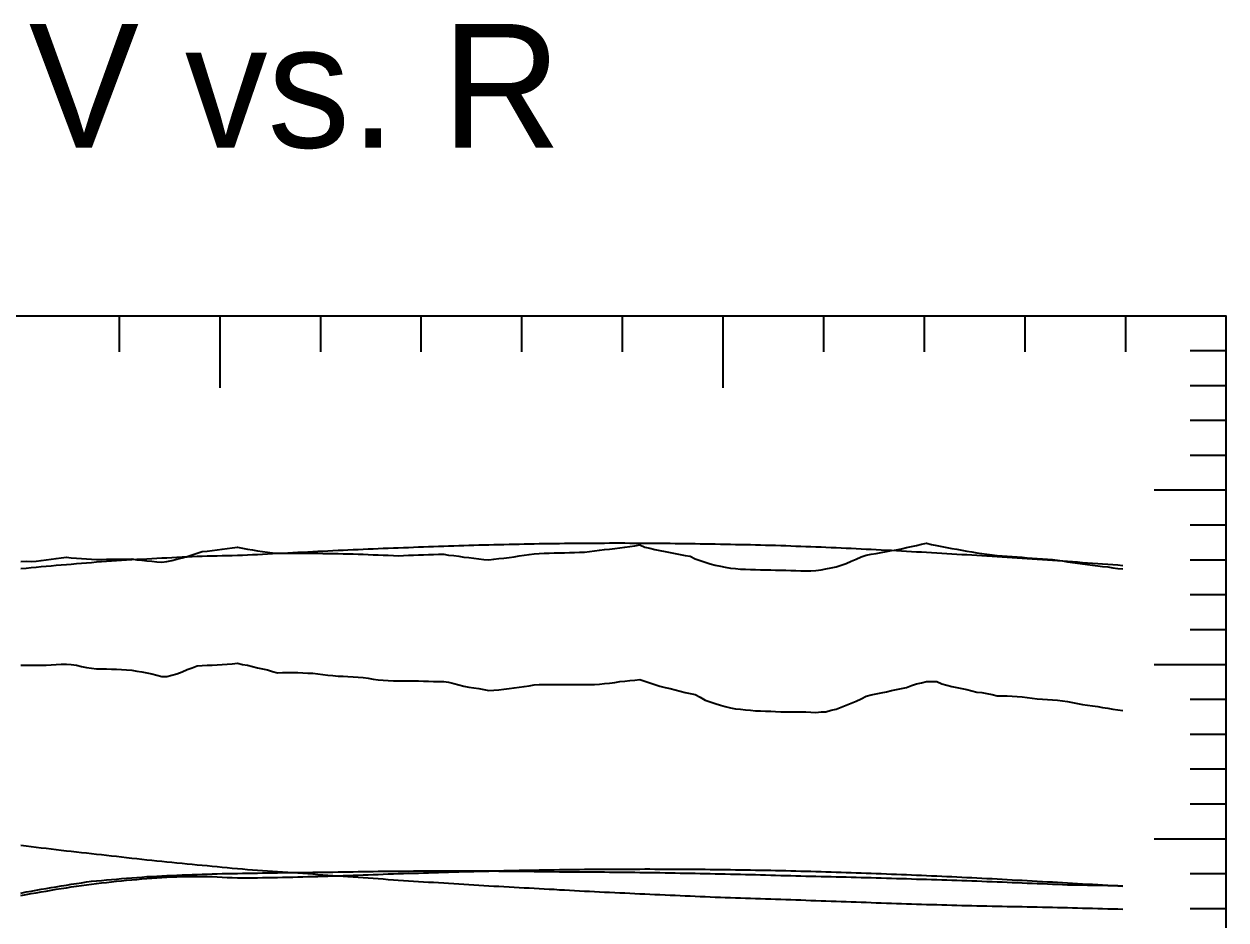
# Model space of a CAD drawing. Extents: x -35 to 191, y -35 to 135.
# Drawn here: x 72.2 to 179.2, y 54.9 to 134.7 of the extents above; entities that cross this region are included whole.
import ezdxf

# ---------------------------------------------------------------- set-up
doc = ezdxf.new("R2010")
doc.units = 0

msp = doc.modelspace()

# ---------------------------------------------------------------- linework, layer by layer
at = {"color": 0}
for p, q in [((80.64, 108.73), (80.64, 105.53)), ((89.6, 108.73), (89.6, 102.33)), ((98.56, 108.73), (98.56, 105.53)), ((107.52, 108.73), (107.52, 105.53)), ((116.48, 108.73), (116.48, 105.53)), ((125.44, 108.73), (125.44, 105.53)), ((134.4, 108.73), (134.4, 102.33)), ((143.36, 108.73), (143.36, 105.53)), ((152.32, 108.73), (152.32, 105.53)), ((161.28, 108.73), (161.28, 105.53)), ((170.24, 108.73), (170.24, 105.53)), ((179.2, 108.73), (179.2, 102.33)), ((179.2, 105.62), (176, 105.62)), ((179.2, 102.52), (176, 102.52)), ((179.2, 99.41), (176, 99.41)), ((179.2, 96.3), (176, 96.3)), ((179.2, 93.2), (172.8, 93.2)), ((179.2, 90.09), (176, 90.09)), ((179.2, 86.98), (176, 86.98)), ((179.2, 83.88), (176, 83.88)), ((179.2, 80.77), (176, 80.77)), ((179.2, 77.67), (172.8, 77.67)), ((179.2, 74.56), (176, 74.56)), ((179.2, 71.45), (176, 71.45)), ((179.2, 68.35), (176, 68.35)), ((179.2, 65.24), (176, 65.24)), ((179.2, 62.13), (172.8, 62.13)), ((179.2, 59.03), (176, 59.03)), ((179.2, 55.92), (176, 55.92))]:
    msp.add_line(p, q, dxfattribs=at)
msp.add_lwpolyline([(0, 0), (0, 108.73), (179.2, 108.73), (179.2, 0)], close=True, dxfattribs=at)
at = {"color": 3}
for points in [[(71.9, 86.23), (72.35, 86.28), (72.8, 86.32), (73.25, 86.36), (73.7, 86.4), (74.14, 86.44), (74.59, 86.48), (75.04, 86.52), (75.49, 86.56), (75.94, 86.59), (76.38, 86.63), (76.83, 86.67), (77.28, 86.71), (77.73, 86.75), (78.18, 86.78), (78.62, 86.82), (79.07, 86.85), (79.52, 86.88), (79.97, 86.91), (80.42, 86.94), (80.86, 86.97), (81.31, 87), (81.76, 87.03), (82.21, 87.06), (82.66, 87.08), (83.1, 87.11), (83.55, 87.13), (84, 87.16), (84.45, 87.18), (84.9, 87.2), (85.34, 87.22), (85.79, 87.25), (86.24, 87.27), (86.69, 87.29), (87.14, 87.3), (87.58, 87.32), (88.03, 87.34), (88.48, 87.35), (88.93, 87.36), (89.38, 87.37), (89.82, 87.38), (90.27, 87.39), (90.72, 87.4), (91.17, 87.42), (91.62, 87.43), (92.06, 87.45), (92.51, 87.47), (92.96, 87.49), (93.41, 87.52), (93.86, 87.54), (94.3, 87.56), (94.75, 87.59), (95.2, 87.61), (95.65, 87.63), (96.1, 87.66), (96.54, 87.68), (96.99, 87.7), (97.44, 87.72), (97.89, 87.75), (98.34, 87.77), (98.78, 87.79), (99.23, 87.81), (99.68, 87.84), (100.13, 87.86), (100.58, 87.88), (101.02, 87.9), (101.47, 87.92), (101.92, 87.94), (102.37, 87.96), (102.82, 87.98), (103.26, 88), (103.71, 88.02), (104.16, 88.04), (104.61, 88.05), (105.06, 88.07), (105.5, 88.09), (105.95, 88.11), (106.4, 88.12), (106.85, 88.14), (107.3, 88.16), (107.74, 88.17), (108.19, 88.19), (108.64, 88.2), (109.09, 88.22), (109.54, 88.23), (109.98, 88.25), (110.43, 88.26), (110.88, 88.28), (111.33, 88.29), (111.78, 88.3), (112.22, 88.32), (112.67, 88.33), (113.12, 88.34), (113.57, 88.35), (114.02, 88.36), (114.46, 88.37), (114.91, 88.38), (115.36, 88.39), (115.81, 88.4), (116.26, 88.41), (116.7, 88.42), (117.15, 88.43), (117.6, 88.44), (118.05, 88.45), (118.5, 88.46), (118.94, 88.46), (119.39, 88.47), (119.84, 88.47), (120.29, 88.48), (120.74, 88.48), (121.18, 88.49), (121.63, 88.49), (122.08, 88.5), (122.53, 88.5), (122.98, 88.5), (123.42, 88.5), (123.87, 88.5), (124.32, 88.51), (124.77, 88.51), (125.22, 88.51), (125.66, 88.51), (126.11, 88.5), (126.56, 88.5), (127.01, 88.5), (127.46, 88.5), (127.9, 88.5), (128.35, 88.49), (128.8, 88.49), (129.25, 88.48), (129.7, 88.48), (130.14, 88.47), (130.59, 88.47), (131.04, 88.46), (131.49, 88.46), (131.94, 88.45), (132.38, 88.44), (132.83, 88.43), (133.28, 88.42), (133.73, 88.42), (134.18, 88.41), (134.62, 88.4), (135.07, 88.39), (135.52, 88.38), (135.97, 88.38), (136.42, 88.37), (136.86, 88.36), (137.31, 88.35), (137.76, 88.33), (138.21, 88.32), (138.66, 88.31), (139.1, 88.3), (139.55, 88.28), (140, 88.27), (140.45, 88.26), (140.9, 88.24), (141.34, 88.23), (141.79, 88.21), (142.24, 88.19), (142.69, 88.18), (143.14, 88.16), (143.58, 88.14), (144.03, 88.12), (144.48, 88.1), (144.93, 88.08), (145.38, 88.06), (145.82, 88.04), (146.27, 88.02), (146.72, 88), (147.17, 87.97), (147.62, 87.95), (148.06, 87.93), (148.51, 87.91), (148.96, 87.88), (149.41, 87.86), (149.86, 87.83), (150.3, 87.81), (150.75, 87.79), (151.2, 87.76), (151.65, 87.73), (152.1, 87.71), (152.54, 87.68), (152.99, 87.66), (153.44, 87.63), (153.89, 87.6), (154.34, 87.57), (154.78, 87.55), (155.23, 87.52), (155.68, 87.49), (156.13, 87.47), (156.58, 87.44), (157.02, 87.41), (157.47, 87.39), (157.92, 87.36), (158.37, 87.33), (158.82, 87.3), (159.26, 87.28), (159.71, 87.25), (160.16, 87.22), (160.61, 87.19), (161.06, 87.16), (161.5, 87.13), (161.95, 87.1), (162.4, 87.07), (162.85, 87.04), (163.3, 87.01), (163.74, 86.98), (164.19, 86.95), (164.64, 86.92), (165.09, 86.88), (165.54, 86.85), (165.98, 86.82), (166.43, 86.78), (166.88, 86.75), (167.33, 86.72), (167.78, 86.68), (168.22, 86.65), (168.67, 86.62), (169.12, 86.58), (169.57, 86.55), (170.02, 86.51)], [(71.9, 77.64), (72.35, 77.63), (72.8, 77.63), (73.25, 77.63), (73.7, 77.63), (74.14, 77.64), (74.59, 77.66), (75.04, 77.68), (75.49, 77.71), (75.94, 77.73), (76.38, 77.68), (76.83, 77.63), (77.28, 77.52), (77.73, 77.41), (78.18, 77.36), (78.62, 77.3), (79.07, 77.29), (79.52, 77.29), (79.97, 77.28), (80.42, 77.26), (80.86, 77.24), (81.31, 77.21), (81.76, 77.19), (82.21, 77.1), (82.66, 77.02), (83.1, 76.93), (83.55, 76.85), (84, 76.73), (84.45, 76.62), (84.9, 76.62), (85.34, 76.73), (85.79, 76.84), (86.24, 77.03), (86.69, 77.23), (87.14, 77.4), (87.58, 77.56), (88.03, 77.6), (88.48, 77.62), (88.93, 77.64), (89.38, 77.66), (89.82, 77.68), (90.27, 77.72), (90.72, 77.75), (91.17, 77.79), (91.62, 77.7), (92.06, 77.64), (92.51, 77.51), (92.96, 77.38), (93.41, 77.29), (93.86, 77.2), (94.3, 77.07), (94.75, 76.95), (95.2, 76.96), (95.65, 76.96), (96.1, 76.96), (96.54, 76.96), (96.99, 76.94), (97.44, 76.92), (97.89, 76.9), (98.34, 76.84), (98.78, 76.78), (99.23, 76.74), (99.68, 76.7), (100.13, 76.66), (100.58, 76.65), (101.02, 76.63), (101.47, 76.6), (101.92, 76.56), (102.37, 76.53), (102.82, 76.46), (103.26, 76.38), (103.71, 76.31), (104.16, 76.29), (104.61, 76.25), (105.06, 76.22), (105.5, 76.23), (105.95, 76.23), (106.4, 76.23), (106.85, 76.23), (107.3, 76.23), (107.74, 76.21), (108.19, 76.2), (108.64, 76.18), (109.09, 76.18), (109.54, 76.18), (109.98, 76.1), (110.43, 75.99), (110.88, 75.88), (111.33, 75.77), (111.78, 75.66), (112.22, 75.61), (112.67, 75.55), (113.12, 75.46), (113.57, 75.38), (114.02, 75.4), (114.46, 75.44), (114.91, 75.5), (115.36, 75.56), (115.81, 75.62), (116.26, 75.67), (116.7, 75.73), (117.15, 75.79), (117.6, 75.86), (118.05, 75.89), (118.5, 75.89), (118.94, 75.89), (119.39, 75.89), (119.84, 75.89), (120.29, 75.89), (120.74, 75.89), (121.18, 75.89), (121.63, 75.89), (122.08, 75.89), (122.53, 75.89), (122.98, 75.91), (123.42, 75.93), (123.87, 75.98), (124.32, 76.03), (124.77, 76.09), (125.22, 76.16), (125.66, 76.21), (126.11, 76.26), (126.56, 76.3), (127.01, 76.34), (127.46, 76.21), (127.9, 76.06), (128.35, 75.89), (128.8, 75.76), (129.25, 75.64), (129.7, 75.54), (130.14, 75.43), (130.59, 75.31), (131.04, 75.2), (131.49, 75.1), (131.94, 75), (132.38, 74.78), (132.83, 74.5), (133.28, 74.35), (133.73, 74.21), (134.18, 74.07), (134.62, 73.93), (135.07, 73.84), (135.52, 73.73), (135.97, 73.7), (136.42, 73.65), (136.86, 73.61), (137.31, 73.57), (137.76, 73.55), (138.21, 73.54), (138.66, 73.52), (139.1, 73.5), (139.55, 73.48), (140, 73.48), (140.45, 73.48), (140.9, 73.48), (141.34, 73.48), (141.79, 73.46), (142.24, 73.44), (142.69, 73.42), (143.14, 73.46), (143.58, 73.48), (144.03, 73.61), (144.48, 73.72), (144.93, 73.88), (145.38, 74.05), (145.82, 74.24), (146.27, 74.43), (146.72, 74.64), (147.17, 74.86), (147.62, 74.99), (148.06, 75.07), (148.51, 75.16), (148.96, 75.26), (149.41, 75.36), (149.86, 75.45), (150.3, 75.55), (150.75, 75.65), (151.2, 75.81), (151.65, 75.95), (152.1, 76.06), (152.54, 76.17), (152.99, 76.18), (153.44, 76.18), (153.89, 75.97), (154.34, 75.83), (154.78, 75.72), (155.23, 75.63), (155.68, 75.54), (156.13, 75.45), (156.58, 75.34), (157.02, 75.23), (157.47, 75.18), (157.92, 75.11), (158.37, 75), (158.82, 74.9), (159.26, 74.9), (159.71, 74.88), (160.16, 74.86), (160.61, 74.84), (161.06, 74.8), (161.5, 74.74), (161.95, 74.68), (162.4, 74.64), (162.85, 74.6), (163.3, 74.57), (163.74, 74.55), (164.19, 74.51), (164.64, 74.46), (165.09, 74.39), (165.54, 74.31), (165.98, 74.22), (166.43, 74.13), (166.88, 74.06), (167.33, 73.99), (167.78, 73.93), (168.22, 73.86), (168.67, 73.79), (169.12, 73.72), (169.57, 73.64), (170.02, 73.59)], [(71.9, 57.11), (72.35, 57.19), (72.8, 57.28), (73.25, 57.36), (73.7, 57.44), (74.14, 57.51), (74.59, 57.59), (75.04, 57.66), (75.49, 57.73), (75.94, 57.8), (76.38, 57.87), (76.83, 57.94), (77.28, 58), (77.73, 58.06), (78.18, 58.12), (78.62, 58.18), (79.07, 58.23), (79.52, 58.28), (79.97, 58.33), (80.42, 58.38), (80.86, 58.43), (81.31, 58.47), (81.76, 58.51), (82.21, 58.55), (82.66, 58.59), (83.1, 58.62), (83.55, 58.66), (84, 58.68), (84.45, 58.71), (84.9, 58.74), (85.34, 58.76), (85.79, 58.78), (86.24, 58.79), (86.69, 58.8), (87.14, 58.81), (87.58, 58.81), (88.03, 58.81), (88.48, 58.81), (88.93, 58.79), (89.38, 58.77), (89.82, 58.74), (90.27, 58.72), (90.72, 58.7), (91.17, 58.69), (91.62, 58.69), (92.06, 58.69), (92.51, 58.69), (92.96, 58.69), (93.41, 58.7), (93.86, 58.7), (94.3, 58.71), (94.75, 58.72), (95.2, 58.73), (95.65, 58.74), (96.1, 58.75), (96.54, 58.76), (96.99, 58.77), (97.44, 58.79), (97.89, 58.8), (98.34, 58.81), (98.78, 58.83), (99.23, 58.84), (99.68, 58.86), (100.13, 58.87), (100.58, 58.89), (101.02, 58.9), (101.47, 58.92), (101.92, 58.93), (102.37, 58.95), (102.82, 58.96), (103.26, 58.98), (103.71, 58.99), (104.16, 59.01), (104.61, 59.03), (105.06, 59.04), (105.5, 59.06), (105.95, 59.07), (106.4, 59.09), (106.85, 59.1), (107.3, 59.11), (107.74, 59.13), (108.19, 59.14), (108.64, 59.16), (109.09, 59.17), (109.54, 59.18), (109.98, 59.2), (110.43, 59.21), (110.88, 59.22), (111.33, 59.24), (111.78, 59.25), (112.22, 59.26), (112.67, 59.27), (113.12, 59.28), (113.57, 59.29), (114.02, 59.31), (114.46, 59.32), (114.91, 59.33), (115.36, 59.34), (115.81, 59.35), (116.26, 59.36), (116.7, 59.36), (117.15, 59.37), (117.6, 59.38), (118.05, 59.39), (118.5, 59.4), (118.94, 59.4), (119.39, 59.41), (119.84, 59.42), (120.29, 59.42), (120.74, 59.43), (121.18, 59.44), (121.63, 59.44), (122.08, 59.45), (122.53, 59.45), (122.98, 59.45), (123.42, 59.46), (123.87, 59.46), (124.32, 59.46), (124.77, 59.47), (125.22, 59.47), (125.66, 59.47), (126.11, 59.47), (126.56, 59.47), (127.01, 59.47), (127.46, 59.48), (127.9, 59.48), (128.35, 59.47), (128.8, 59.47), (129.25, 59.47), (129.7, 59.47), (130.14, 59.47), (130.59, 59.47), (131.04, 59.46), (131.49, 59.46), (131.94, 59.46), (132.38, 59.45), (132.83, 59.45), (133.28, 59.44), (133.73, 59.44), (134.18, 59.43), (134.62, 59.43), (135.07, 59.42), (135.52, 59.41), (135.97, 59.41), (136.42, 59.4), (136.86, 59.39), (137.31, 59.38), (137.76, 59.38), (138.21, 59.37), (138.66, 59.36), (139.1, 59.35), (139.55, 59.34), (140, 59.33), (140.45, 59.32), (140.9, 59.3), (141.34, 59.29), (141.79, 59.28), (142.24, 59.27), (142.69, 59.26), (143.14, 59.24), (143.58, 59.23), (144.03, 59.22), (144.48, 59.2), (144.93, 59.19), (145.38, 59.17), (145.82, 59.16), (146.27, 59.14), (146.72, 59.13), (147.17, 59.11), (147.62, 59.09), (148.06, 59.08), (148.51, 59.06), (148.96, 59.04), (149.41, 59.02), (149.86, 59.01), (150.3, 58.99), (150.75, 58.97), (151.2, 58.95), (151.65, 58.93), (152.1, 58.91), (152.54, 58.89), (152.99, 58.87), (153.44, 58.85), (153.89, 58.83), (154.34, 58.81), (154.78, 58.79), (155.23, 58.77), (155.68, 58.75), (156.13, 58.72), (156.58, 58.7), (157.02, 58.68), (157.47, 58.66), (157.92, 58.63), (158.37, 58.61), (158.82, 58.59), (159.26, 58.56), (159.71, 58.54), (160.16, 58.51), (160.61, 58.49), (161.06, 58.47), (161.5, 58.44), (161.95, 58.42), (162.4, 58.39), (162.85, 58.37), (163.3, 58.34), (163.74, 58.32), (164.19, 58.29), (164.64, 58.26), (165.09, 58.24), (165.54, 58.21), (165.98, 58.19), (166.43, 58.16), (166.88, 58.13), (167.33, 58.11), (167.78, 58.08), (168.22, 58.05), (168.67, 58.03), (169.12, 58), (169.57, 57.97), (170.02, 57.95)]]:
    msp.add_lwpolyline(points, dxfattribs=at)
at = {"color": 4}
for points in [[(71.9, 86.87), (72.35, 86.88), (72.8, 86.87), (73.25, 86.9), (73.7, 86.96), (74.14, 87.01), (74.59, 87.07), (75.04, 87.13), (75.49, 87.18), (75.94, 87.24), (76.38, 87.18), (76.83, 87.15), (77.28, 87.13), (77.73, 87.11), (78.18, 87.08), (78.62, 87.04), (79.07, 87.05), (79.52, 87.06), (79.97, 87.06), (80.42, 87.07), (80.86, 87.08), (81.31, 87.08), (81.76, 87.09), (82.21, 87.02), (82.66, 86.97), (83.1, 86.92), (83.55, 86.88), (84, 86.83), (84.45, 86.79), (84.9, 86.85), (85.34, 86.95), (85.79, 87.06), (86.24, 87.18), (86.69, 87.31), (87.14, 87.45), (87.58, 87.59), (88.03, 87.75), (88.48, 87.78), (88.93, 87.84), (89.38, 87.9), (89.82, 87.96), (90.27, 88.02), (90.72, 88.08), (91.17, 88.14), (91.62, 88.04), (92.06, 87.96), (92.51, 87.89), (92.96, 87.82), (93.41, 87.75), (93.86, 87.69), (94.3, 87.63), (94.75, 87.6), (95.2, 87.6), (95.65, 87.6), (96.1, 87.6), (96.54, 87.6), (96.99, 87.6), (97.44, 87.6), (97.89, 87.59), (98.34, 87.59), (98.78, 87.58), (99.23, 87.58), (99.68, 87.57), (100.13, 87.56), (100.58, 87.55), (101.02, 87.54), (101.47, 87.53), (101.92, 87.52), (102.37, 87.5), (102.82, 87.48), (103.26, 87.46), (103.71, 87.45), (104.16, 87.43), (104.61, 87.41), (105.06, 87.39), (105.5, 87.37), (105.95, 87.4), (106.4, 87.41), (106.85, 87.43), (107.3, 87.44), (107.74, 87.46), (108.19, 87.47), (108.64, 87.48), (109.09, 87.5), (109.54, 87.51), (109.98, 87.43), (110.43, 87.38), (110.88, 87.32), (111.33, 87.26), (111.78, 87.21), (112.22, 87.16), (112.67, 87.11), (113.12, 87.05), (113.57, 87.01), (114.02, 87.07), (114.46, 87.12), (114.91, 87.17), (115.36, 87.23), (115.81, 87.29), (116.26, 87.35), (116.7, 87.41), (117.15, 87.48), (117.6, 87.53), (118.05, 87.58), (118.5, 87.6), (118.94, 87.61), (119.39, 87.62), (119.84, 87.63), (120.29, 87.64), (120.74, 87.65), (121.18, 87.67), (121.63, 87.68), (122.08, 87.7), (122.53, 87.75), (122.98, 87.8), (123.42, 87.86), (123.87, 87.92), (124.32, 87.97), (124.77, 88.03), (125.22, 88.09), (125.66, 88.15), (126.11, 88.2), (126.56, 88.26), (127.01, 88.33), (127.46, 88.14), (127.9, 88.04), (128.35, 87.94), (128.8, 87.84), (129.25, 87.75), (129.7, 87.66), (130.14, 87.57), (130.59, 87.48), (131.04, 87.4), (131.49, 87.32), (131.94, 87.11), (132.38, 86.95), (132.83, 86.79), (133.28, 86.66), (133.73, 86.54), (134.18, 86.44), (134.62, 86.36), (135.07, 86.28), (135.52, 86.23), (135.97, 86.19), (136.42, 86.17), (136.86, 86.15), (137.31, 86.14), (137.76, 86.13), (138.21, 86.12), (138.66, 86.11), (139.1, 86.1), (139.55, 86.09), (140, 86.08), (140.45, 86.07), (140.9, 86.06), (141.34, 86.04), (141.79, 86.03), (142.24, 86.04), (142.69, 86.07), (143.14, 86.13), (143.58, 86.2), (144.03, 86.29), (144.48, 86.39), (144.93, 86.52), (145.38, 86.69), (145.82, 86.88), (146.27, 87.07), (146.72, 87.28), (147.17, 87.42), (147.62, 87.5), (148.06, 87.58), (148.51, 87.66), (148.96, 87.74), (149.41, 87.83), (149.86, 87.91), (150.3, 88), (150.75, 88.1), (151.2, 88.19), (151.65, 88.29), (152.1, 88.39), (152.54, 88.49), (152.99, 88.37), (153.44, 88.28), (153.89, 88.2), (154.34, 88.12), (154.78, 88.03), (155.23, 87.95), (155.68, 87.87), (156.13, 87.79), (156.58, 87.71), (157.02, 87.63), (157.47, 87.56), (157.92, 87.5), (158.37, 87.45), (158.82, 87.4), (159.26, 87.37), (159.71, 87.33), (160.16, 87.3), (160.61, 87.27), (161.06, 87.24), (161.5, 87.2), (161.95, 87.17), (162.4, 87.14), (162.85, 87.1), (163.3, 87.07), (163.74, 87.03), (164.19, 86.99), (164.64, 86.91), (165.09, 86.84), (165.54, 86.78), (165.98, 86.72), (166.43, 86.66), (166.88, 86.6), (167.33, 86.54), (167.78, 86.48), (168.22, 86.42), (168.67, 86.37), (169.12, 86.31), (169.57, 86.25), (170.02, 86.2)], [(71.9, 61.6), (72.35, 61.54), (72.8, 61.48), (73.25, 61.43), (73.7, 61.37), (74.14, 61.32), (74.59, 61.26), (75.04, 61.21), (75.49, 61.15), (75.94, 61.1), (76.38, 61.05), (76.83, 60.99), (77.28, 60.95), (77.73, 60.9), (78.18, 60.85), (78.62, 60.8), (79.07, 60.75), (79.52, 60.7), (79.97, 60.65), (80.42, 60.6), (80.86, 60.55), (81.31, 60.5), (81.76, 60.45), (82.21, 60.4), (82.66, 60.35), (83.1, 60.3), (83.55, 60.26), (84, 60.21), (84.45, 60.16), (84.9, 60.12), (85.34, 60.07), (85.79, 60.03), (86.24, 59.98), (86.69, 59.94), (87.14, 59.89), (87.58, 59.85), (88.03, 59.81), (88.48, 59.77), (88.93, 59.72), (89.38, 59.68), (89.82, 59.64), (90.27, 59.6), (90.72, 59.56), (91.17, 59.52), (91.62, 59.48), (92.06, 59.44), (92.51, 59.4), (92.96, 59.37), (93.41, 59.34), (93.86, 59.31), (94.3, 59.28), (94.75, 59.25), (95.2, 59.21), (95.65, 59.19), (96.1, 59.15), (96.54, 59.12), (96.99, 59.09), (97.44, 59.06), (97.89, 59.03), (98.34, 58.99), (98.78, 58.96), (99.23, 58.93), (99.68, 58.9), (100.13, 58.87), (100.58, 58.84), (101.02, 58.81), (101.47, 58.77), (101.92, 58.74), (102.37, 58.71), (102.82, 58.68), (103.26, 58.65), (103.71, 58.62), (104.16, 58.59), (104.61, 58.55), (105.06, 58.52), (105.5, 58.49), (105.95, 58.46), (106.4, 58.43), (106.85, 58.4), (107.3, 58.37), (107.74, 58.34), (108.19, 58.31), (108.64, 58.29), (109.09, 58.26), (109.54, 58.23), (109.98, 58.2), (110.43, 58.17), (110.88, 58.14), (111.33, 58.12), (111.78, 58.09), (112.22, 58.06), (112.67, 58.03), (113.12, 58.01), (113.57, 57.98), (114.02, 57.95), (114.46, 57.93), (114.91, 57.9), (115.36, 57.88), (115.81, 57.85), (116.26, 57.83), (116.7, 57.8), (117.15, 57.78), (117.6, 57.75), (118.05, 57.73), (118.5, 57.7), (118.94, 57.68), (119.39, 57.66), (119.84, 57.63), (120.29, 57.61), (120.74, 57.58), (121.18, 57.56), (121.63, 57.54), (122.08, 57.51), (122.53, 57.49), (122.98, 57.47), (123.42, 57.45), (123.87, 57.42), (124.32, 57.4), (124.77, 57.38), (125.22, 57.36), (125.66, 57.34), (126.11, 57.31), (126.56, 57.29), (127.01, 57.27), (127.46, 57.25), (127.9, 57.23), (128.35, 57.21), (128.8, 57.19), (129.25, 57.17), (129.7, 57.15), (130.14, 57.13), (130.59, 57.11), (131.04, 57.09), (131.49, 57.07), (131.94, 57.05), (132.38, 57.03), (132.83, 57.01), (133.28, 56.99), (133.73, 56.97), (134.18, 56.95), (134.62, 56.94), (135.07, 56.92), (135.52, 56.91), (135.97, 56.9), (136.42, 56.88), (136.86, 56.86), (137.31, 56.85), (137.76, 56.83), (138.21, 56.82), (138.66, 56.8), (139.1, 56.79), (139.55, 56.77), (140, 56.76), (140.45, 56.74), (140.9, 56.73), (141.34, 56.71), (141.79, 56.7), (142.24, 56.68), (142.69, 56.67), (143.14, 56.65), (143.58, 56.63), (144.03, 56.62), (144.48, 56.6), (144.93, 56.58), (145.38, 56.57), (145.82, 56.55), (146.27, 56.54), (146.72, 56.52), (147.17, 56.51), (147.62, 56.49), (148.06, 56.47), (148.51, 56.46), (148.96, 56.44), (149.41, 56.43), (149.86, 56.41), (150.3, 56.4), (150.75, 56.38), (151.2, 56.37), (151.65, 56.35), (152.1, 56.34), (152.54, 56.32), (152.99, 56.31), (153.44, 56.3), (153.89, 56.28), (154.34, 56.27), (154.78, 56.25), (155.23, 56.24), (155.68, 56.23), (156.13, 56.22), (156.58, 56.21), (157.02, 56.2), (157.47, 56.19), (157.92, 56.18), (158.37, 56.17), (158.82, 56.17), (159.26, 56.16), (159.71, 56.14), (160.16, 56.14), (160.61, 56.13), (161.06, 56.12), (161.5, 56.11), (161.95, 56.1), (162.4, 56.09), (162.85, 56.08), (163.3, 56.07), (163.74, 56.06), (164.19, 56.05), (164.64, 56.04), (165.09, 56.03), (165.54, 56.01), (165.98, 56), (166.43, 55.99), (166.88, 55.98), (167.33, 55.97), (167.78, 55.95), (168.22, 55.94), (168.67, 55.93), (169.12, 55.92), (169.57, 55.91), (170.02, 55.9)], [(71.9, 57.33), (72.35, 57.43), (72.8, 57.51), (73.25, 57.58), (73.7, 57.66), (74.14, 57.74), (74.59, 57.81), (75.04, 57.89), (75.49, 57.96), (75.94, 58.03), (76.38, 58.11), (76.83, 58.18), (77.28, 58.25), (77.73, 58.32), (78.18, 58.38), (78.62, 58.42), (79.07, 58.46), (79.52, 58.5), (79.97, 58.54), (80.42, 58.58), (80.86, 58.61), (81.31, 58.65), (81.76, 58.69), (82.21, 58.72), (82.66, 58.75), (83.1, 58.79), (83.55, 58.81), (84, 58.84), (84.45, 58.86), (84.9, 58.88), (85.34, 58.9), (85.79, 58.92), (86.24, 58.94), (86.69, 58.96), (87.14, 58.98), (87.58, 58.99), (88.03, 59.01), (88.48, 59.02), (88.93, 59.04), (89.38, 59.05), (89.82, 59.06), (90.27, 59.07), (90.72, 59.08), (91.17, 59.08), (91.62, 59.09), (92.06, 59.1), (92.51, 59.11), (92.96, 59.11), (93.41, 59.12), (93.86, 59.13), (94.3, 59.13), (94.75, 59.14), (95.2, 59.15), (95.65, 59.15), (96.1, 59.16), (96.54, 59.16), (96.99, 59.17), (97.44, 59.17), (97.89, 59.18), (98.34, 59.18), (98.78, 59.19), (99.23, 59.19), (99.68, 59.2), (100.13, 59.21), (100.58, 59.22), (101.02, 59.22), (101.47, 59.23), (101.92, 59.24), (102.37, 59.25), (102.82, 59.25), (103.26, 59.26), (103.71, 59.27), (104.16, 59.27), (104.61, 59.28), (105.06, 59.28), (105.5, 59.29), (105.95, 59.29), (106.4, 59.29), (106.85, 59.3), (107.3, 59.3), (107.74, 59.3), (108.19, 59.3), (108.64, 59.3), (109.09, 59.31), (109.54, 59.31), (109.98, 59.31), (110.43, 59.31), (110.88, 59.31), (111.33, 59.31), (111.78, 59.31), (112.22, 59.31), (112.67, 59.31), (113.12, 59.31), (113.57, 59.3), (114.02, 59.3), (114.46, 59.29), (114.91, 59.29), (115.36, 59.29), (115.81, 59.28), (116.26, 59.28), (116.7, 59.27), (117.15, 59.27), (117.6, 59.26), (118.05, 59.26), (118.5, 59.25), (118.94, 59.24), (119.39, 59.24), (119.84, 59.23), (120.29, 59.23), (120.74, 59.23), (121.18, 59.23), (121.63, 59.23), (122.08, 59.22), (122.53, 59.22), (122.98, 59.22), (123.42, 59.21), (123.87, 59.21), (124.32, 59.2), (124.77, 59.2), (125.22, 59.19), (125.66, 59.19), (126.11, 59.18), (126.56, 59.18), (127.01, 59.17), (127.46, 59.17), (127.9, 59.16), (128.35, 59.15), (128.8, 59.15), (129.25, 59.14), (129.7, 59.13), (130.14, 59.12), (130.59, 59.11), (131.04, 59.11), (131.49, 59.1), (131.94, 59.09), (132.38, 59.08), (132.83, 59.07), (133.28, 59.06), (133.73, 59.05), (134.18, 59.04), (134.62, 59.03), (135.07, 59.02), (135.52, 59.01), (135.97, 59), (136.42, 58.99), (136.86, 58.98), (137.31, 58.97), (137.76, 58.95), (138.21, 58.94), (138.66, 58.93), (139.1, 58.92), (139.55, 58.9), (140, 58.89), (140.45, 58.88), (140.9, 58.87), (141.34, 58.85), (141.79, 58.84), (142.24, 58.83), (142.69, 58.82), (143.14, 58.81), (143.58, 58.8), (144.03, 58.79), (144.48, 58.78), (144.93, 58.77), (145.38, 58.76), (145.82, 58.74), (146.27, 58.73), (146.72, 58.72), (147.17, 58.71), (147.62, 58.7), (148.06, 58.68), (148.51, 58.67), (148.96, 58.66), (149.41, 58.65), (149.86, 58.63), (150.3, 58.62), (150.75, 58.61), (151.2, 58.6), (151.65, 58.58), (152.1, 58.57), (152.54, 58.56), (152.99, 58.54), (153.44, 58.53), (153.89, 58.52), (154.34, 58.5), (154.78, 58.49), (155.23, 58.47), (155.68, 58.46), (156.13, 58.44), (156.58, 58.43), (157.02, 58.41), (157.47, 58.39), (157.92, 58.37), (158.37, 58.35), (158.82, 58.34), (159.26, 58.32), (159.71, 58.3), (160.16, 58.28), (160.61, 58.26), (161.06, 58.24), (161.5, 58.22), (161.95, 58.21), (162.4, 58.19), (162.85, 58.17), (163.3, 58.15), (163.74, 58.13), (164.19, 58.11), (164.64, 58.09), (165.09, 58.07), (165.54, 58.06), (165.98, 58.06), (166.43, 58.05), (166.88, 58.04), (167.33, 58.03), (167.78, 58.02), (168.22, 58.02), (168.67, 58.01), (169.12, 58), (169.57, 57.99), (170.02, 57.98)]]:
    msp.add_lwpolyline(points, dxfattribs=at)

# ---------------------------------------------------------------- texts
at = {"color": 0}
msp.add_text('V vs. R', height=11, dxfattribs=at).set_placement((72.6, 123.73))

doc.saveas('drawing.dxf')
